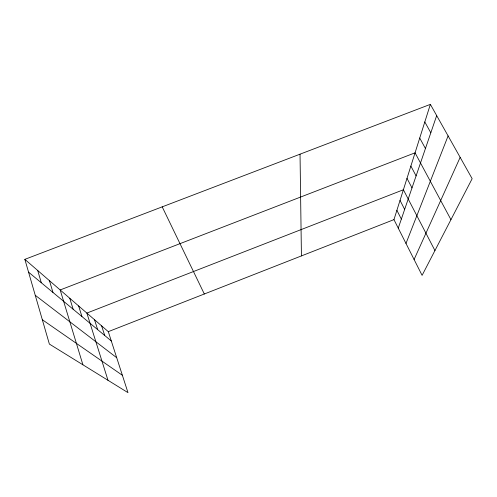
<?xml version="1.0" encoding="UTF-8"?>
<svg xmlns="http://www.w3.org/2000/svg" width="497" height="497" viewBox="0 0 497 497"><rect width="100%" height="100%" fill="white"/><g stroke="black" fill="none" stroke-linecap="round" stroke-linejoin="round"><path stroke-width="0.75" d="M430.365 104.358L472.15 178.696L422.096 275.363L393.959 219.624L430.365 104.358L24.85 259.353L49.371 344.073L127.984 392.642L108.296 331.654L24.85 259.353M398.259 228.142L436.683 115.596M405.987 243.455L448.095 135.905M414.088 259.509L460.154 157.35M108.296 331.654L393.959 219.624M42.32 319.72L122.38 375.285M35.244 295.274L116.708 357.716M28.553 272.151L111.309 340.973M424.811 121.939L430.812 132.798M419.729 138.036L425.444 148.528M450.947 219.649L415.057 152.821L60.174 289.956L82.912 364.798M410.876 166.066L416.095 175.907M406.993 178.342L412.001 187.891M434.943 250.556L403.39 189.755L86.863 313.079L107.992 380.292M400.029 200.39L404.657 209.399M396.892 210.324L401.352 219.084M162.208 206.851L204.323 293.994M101.636 325.883L104.712 335.487M94.511 319.701L97.654 329.617M78.638 305.953L81.93 316.539M69.766 298.268L73.14 309.227M49.433 280.65L52.968 292.453M37.704 270.492L41.326 282.768M300.033 154.169L301.43 255.912"/></g></svg>
